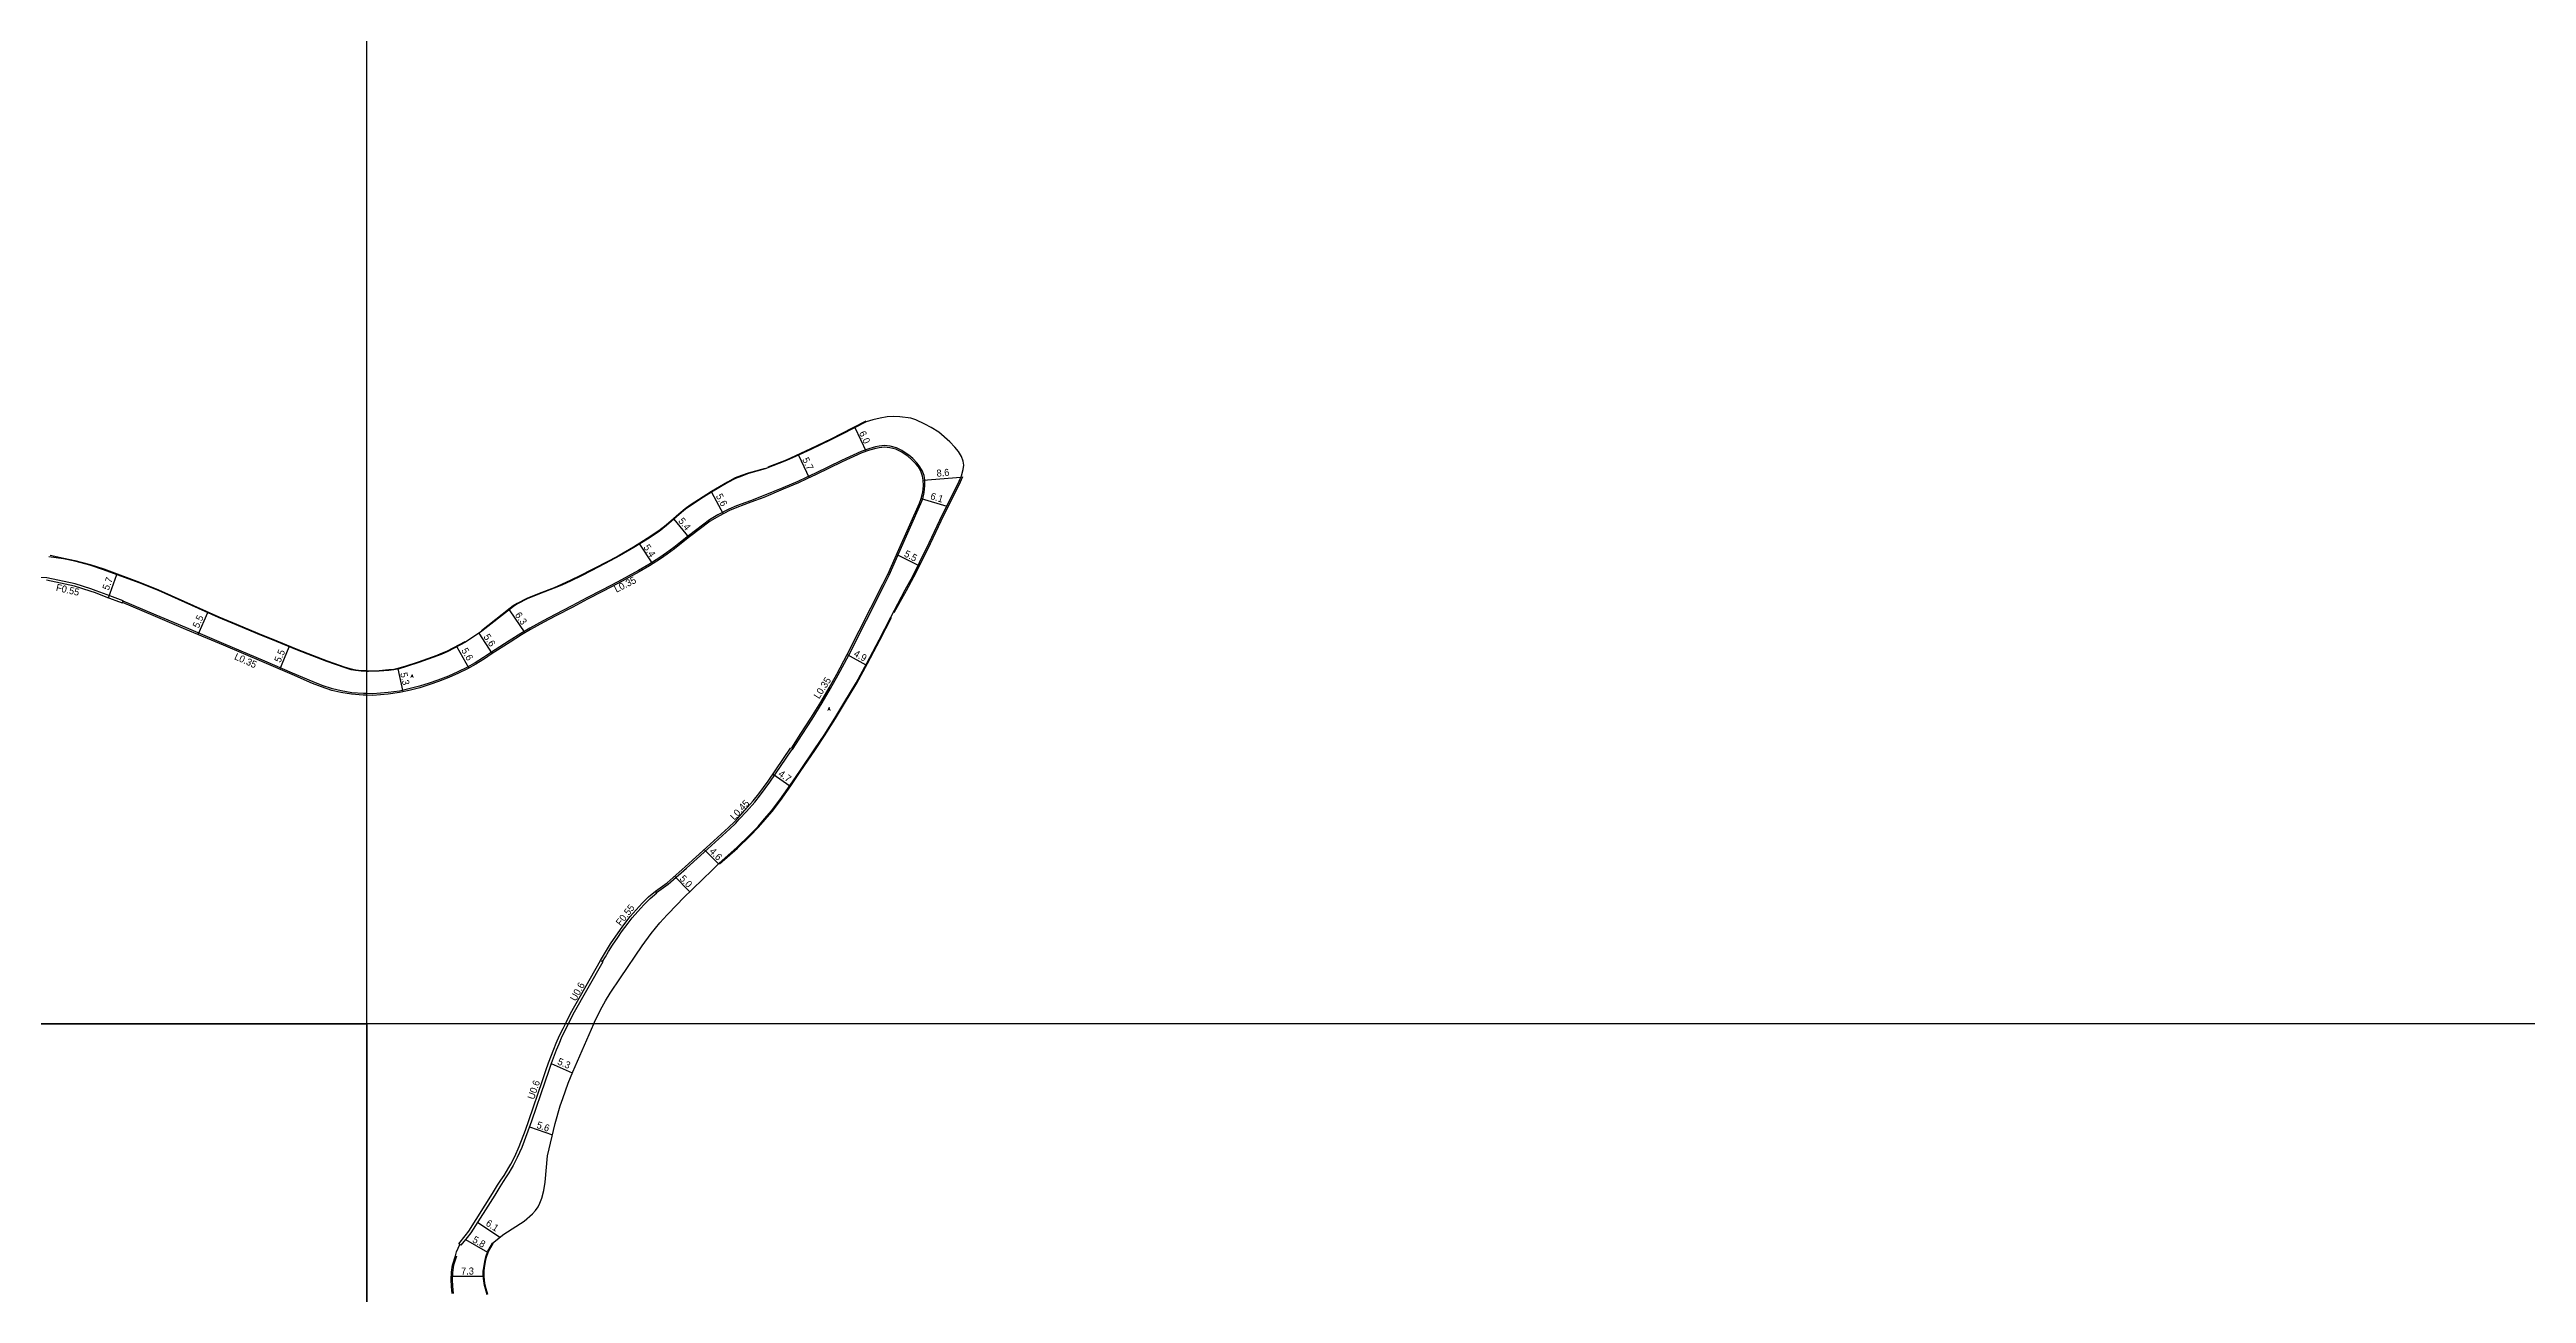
# Model space of a CAD drawing. Header units: metres. Extents: x -20000 to -16000, y -99000 to -96000.
# Drawn here: x -18472 to -17908, y -96661 to -96378 of the extents above; entities that cross this region are included whole.
import ezdxf

# ---------------------------------------------------------------- set-up
doc = ezdxf.new("R2010")
doc.units = ezdxf.units.M
doc.header["$LTSCALE"] = 2.5
for name, color, linetype in [('側溝・桝', 7, 'Continuous'), ('図郭', 7, 'Continuous'), ('幅員', 7, 'Continuous'), ('歩道・分離帯・安全施設', 7, 'Continuous'), ('舗装', 7, 'Continuous'), ('道路', 7, 'Continuous')]:
    doc.layers.add(name, color=color, linetype=linetype)
doc.styles.get("Standard").update_dxf_attribs({"font": ''})
doc.styles.add('YOKO_DECO', font='txt.shx', dxfattribs={"bigfont": 'extfont.shx'})
doc.styles.get('Standard').set_extended_font_data('@MS PGothic')

msp = doc.modelspace()

# ---------------------------------------------------------------- linework, layer by layer
at = {"layer": '側溝・桝'}
for points in [[(-18334.04, -96570.09), (-18331.4, -96568.21), (-18327.28, -96564.55), (-18322.41, -96560.14), (-18317.38, -96555.59), (-18315.99, -96554.32), (-18315.22, -96553.41), (-18313.62, -96551.65), (-18311.72, -96549.51), (-18310.4, -96547.87), (-18308.28, -96544.99), (-18303.26, -96537.56), (-18303.13, -96537.52), (-18300.89, -96534.1), (-18298.64, -96530.6), (-18296.39, -96526.92), (-18294.43, -96523.64), (-18292.7, -96520.54), (-18290.32, -96516.05), (-18282.25, -96500.05), (-18281.12, -96497.79), (-18278.57, -96492.12), (-18273.86, -96481.5), (-18273.47, -96480.41), (-18273.12, -96478.95), (-18272.97, -96477.39), (-18272.98, -96476.15), (-18273.14, -96475.13), (-18273.61, -96473.96), (-18274.24, -96472.89), (-18274.71, -96472.28), (-18275.73, -96471.24), (-18276.62, -96470.46), (-18278.23, -96469.43), (-18279.44, -96468.8), (-18280.91, -96468.45), (-18282.15, -96468.3), (-18283.4, -96468.43), (-18284.21, -96468.58), (-18285.7, -96469), (-18287.46, -96469.65), (-18291.99, -96471.69), (-18297.89, -96474.56), (-18299.98, -96475.57), (-18301.9, -96476.46), (-18305.33, -96477.92), (-18309.78, -96479.77), (-18312.69, -96480.85), (-18315.88, -96482.03), (-18317.58, -96482.75), (-18320.08, -96484.08), (-18322.02, -96485.19), (-18326.8, -96488.82), (-18328.99, -96490.59), (-18330.16, -96491.51), (-18331.81, -96492.7), (-18333.35, -96493.76), (-18335.84, -96495.37), (-18338.17, -96496.75), (-18342.87, -96499.32), (-18346.54, -96501.19), (-18349.95, -96502.97), (-18353.33, -96504.78), (-18357.16, -96506.74), (-18359.9, -96508.18), (-18362.91, -96509.85), (-18364.99, -96511.09), (-18367.59, -96512.77), (-18371.87, -96515.53), (-18373.43, -96516.54), (-18375.37, -96517.76), (-18377.27, -96518.84), (-18379.3, -96519.83), (-18381.45, -96520.8), (-18383.86, -96521.71), (-18385.8, -96522.41), (-18388.07, -96523.12), (-18390.45, -96523.73), (-18392.61, -96524.2), (-18395.18, -96524.53), (-18398.64, -96524.84), (-18400, -96524.8)], [(-18455.63, -96504.06), (-18455.48, -96503.67), (-18459.15, -96502.29), (-18461.63, -96501.35), (-18462.83, -96500.94), (-18466.41, -96499.78), (-18472.88, -96498.41), (-18478.1, -96498.22), (-18484.2, -96498.46), (-18489.06, -96498.73)], [(-18400, -96524.8), (-18400.81, -96524.78), (-18403.47, -96524.59), (-18405.85, -96524.16), (-18407.87, -96523.72), (-18410.2, -96522.95), (-18412.24, -96522.13), (-18416.91, -96520.14), (-18423.23, -96517.4), (-18432.55, -96513.46), (-18441.08, -96509.84), (-18447.97, -96506.94), (-18453.52, -96504.58), (-18455.5, -96503.73)], [(-18346.34, -96585.82), (-18345.68, -96584.72), (-18344.99, -96583.56), (-18344.08, -96582.1), (-18342.9, -96580.34), (-18342.03, -96579.05), (-18341.31, -96578.08), (-18340.54, -96577.09), (-18339.63, -96575.89), (-18338.29, -96574.4), (-18336.93, -96572.87), (-18335.51, -96571.48), (-18333.98, -96570.17), (-18334.32, -96569.77)], [(-18346.8, -96585.55), (-18346.28, -96585.86), (-18353.09, -96597.9), (-18354.13, -96599.96), (-18354.15, -96600)], [(-18354.15, -96600), (-18354.82, -96601.32), (-18355.61, -96602.93), (-18356.33, -96604.67), (-18356.91, -96606.02), (-18358.08, -96609.07), (-18358.69, -96610.84), (-18359.46, -96613.08), (-18362.54, -96622.22), (-18363.37, -96624.46), (-18364.77, -96628.15), (-18365.8, -96630.46), (-18366.73, -96632.29), (-18367.14, -96633.05), (-18367.7, -96633.98), (-18368.29, -96634.89), (-18369, -96635.95), (-18369.74, -96637.11), (-18370.91, -96639.01), (-18376.32, -96647.61), (-18377.17, -96648.65), (-18378.62, -96650.46), (-18378.83, -96650.29)]]:
    msp.add_lwpolyline(points, dxfattribs=at)
at = {"layer": '図郭'}
for points in [[(-19200, -96600), (-18400, -96600), (-18400, -96000), (-19200, -96000)], [(-18400, -96000), (-17600, -96000), (-17600, -96600), (-18400, -96600)], [(-19200, -97200), (-18400, -97200), (-18400, -96600), (-19200, -96600)], [(-18400, -97200), (-17600, -97200), (-17600, -96600), (-18400, -96600)]]:
    msp.add_lwpolyline(points, close=True, dxfattribs=at)
at = {"layer": '幅員'}
for points in [[(-18288.89, -96464.2), (-18286.36, -96469.62)], [(-18301.78, -96470.48), (-18299.28, -96475.62)], [(-18321.52, -96478.89), (-18318.87, -96483.83)], [(-18273.8, -96480.31), (-18267.97, -96482.11)], [(-18273.33, -96476.18), (-18264.76, -96475.48)], [(-18330.12, -96485.05), (-18326.74, -96489.22)], [(-18337.93, -96490.72), (-18335.02, -96495.26)], [(-18458.86, -96502.98), (-18456.91, -96497.68)], [(-18279.38, -96493.07), (-18274.49, -96495.52)], [(-18438.46, -96511.33), (-18436.23, -96506.35)], [(-18367.61, -96505.68), (-18364.08, -96510.96)], [(-18419.82, -96519.26), (-18417.69, -96514.14)], [(-18379.52, -96514.14), (-18376.79, -96518.97)], [(-18374.51, -96511.05), (-18371.5, -96515.71)], [(-18392.94, -96519.17), (-18391.8, -96524.39)], [(-18290.63, -96515.89), (-18286.38, -96518.22)], [(-18307.54, -96543.11), (-18303.72, -96545.79)], [(-18323.21, -96560.28), (-18319.98, -96563.6)], [(-18329.98, -96566.37), (-18326.49, -96569.95)], [(-18358.08, -96609.07), (-18353.24, -96611.17)], [(-18363.02, -96623.51), (-18357.76, -96625.28)], [(-18377.58, -96649.17), (-18372.55, -96652.04)], [(-18374.82, -96645.22), (-18369.71, -96648.57)], [(-18380.79, -96657.5), (-18373.51, -96657.48)]]:
    msp.add_lwpolyline(points, dxfattribs=at)
at = {"layer": '歩道・分離帯・安全施設'}
for points in [[(-18286.43, -96462.7), (-18292.01, -96465.65), (-18294.41, -96466.85), (-18299.01, -96469.04), (-18302.46, -96470.65), (-18304.54, -96471.6), (-18308.76, -96473.17)], [(-18309.36, -96473.5), (-18313.18, -96474.56), (-18314.73, -96475.1), (-18316.16, -96475.67), (-18317.91, -96476.59), (-18321.59, -96478.78), (-18323.42, -96479.93), (-18326.43, -96481.88), (-18327.56, -96482.71), (-18329.02, -96483.88), (-18330.21, -96484.95), (-18331.88, -96486.4), (-18333.57, -96487.72), (-18336.19, -96489.49), (-18339.29, -96491.4), (-18342.56, -96493.31), (-18344.72, -96494.47), (-18348.85, -96496.61), (-18351.39, -96497.91), (-18353.6, -96498.98), (-18355.68, -96499.94), (-18357.4, -96500.67), (-18360.76, -96501.96), (-18363.59, -96503.1), (-18365.76, -96504.23), (-18366.7, -96504.8), (-18367.41, -96505.36), (-18373.9, -96510.47)], [(-18279.95, -96506.3), (-18277.18, -96501.32), (-18275.46, -96498.18), (-18273.9, -96495.04), (-18271.73, -96490.59), (-18269.26, -96485.45), (-18264.86, -96476.53), (-18264.35, -96475.31)], [(-18472.12, -96493.29), (-18469.03, -96493.9), (-18466.5, -96494.47), (-18463.02, -96495.38), (-18459.89, -96496.4), (-18451.81, -96499.37), (-18447.43, -96501.15), (-18433.73, -96507.28), (-18429.67, -96509), (-18424.83, -96511.04), (-18420.52, -96512.77), (-18415.77, -96514.75), (-18409.05, -96517.32), (-18404.94, -96518.75), (-18403.56, -96519.18), (-18402.54, -96519.39), (-18401.3, -96519.53), (-18400, -96519.56)], [(-18319.71, -96563.6), (-18315.67, -96560.02), (-18312.76, -96557.19), (-18310.82, -96555.19), (-18309.34, -96553.5), (-18307.77, -96551.65), (-18305.83, -96549.1), (-18303.5, -96545.78), (-18301.34, -96542.59), (-18297.87, -96537.51), (-18295.8, -96534.37), (-18293.29, -96530.46), (-18291.26, -96527.08), (-18288.46, -96522.4), (-18286.01, -96517.93), (-18283.23, -96512.61), (-18280.55, -96507.46)], [(-18400, -96519.56), (-18399.64, -96519.57), (-18397.24, -96519.49), (-18395, -96519.31), (-18393.91, -96519.2), (-18392.67, -96518.94), (-18391.08, -96518.46), (-18388.25, -96517.53), (-18384, -96516), (-18383.18, -96515.69), (-18381.65, -96515.05), (-18377.62, -96512.95)], [(-18372.47, -96661.7), (-18372.87, -96660.34), (-18373.06, -96659.55), (-18373.25, -96658.5), (-18373.34, -96657.44), (-18373.34, -96656.33), (-18373.25, -96655.59), (-18373.02, -96654.17), (-18372.78, -96653.16), (-18372.31, -96651.89), (-18371.29, -96650.03)], [(-18379.63, -96652.92), (-18380.27, -96655.02), (-18380.52, -96656.63), (-18380.59, -96658.28), (-18380.55, -96659.8), (-18380.35, -96661.42)]]:
    msp.add_lwpolyline(points, dxfattribs=at)
at = {"layer": '道路'}
for points in [[(-18348.36, -96600), (-18348.19, -96599.61), (-18346.84, -96596.82), (-18345.65, -96594.77), (-18344.66, -96593.03), (-18342.27, -96589.5), (-18337.35, -96582.27), (-18335.26, -96579.44), (-18333.29, -96577.01), (-18331.66, -96575.21), (-18329.39, -96572.82), (-18328, -96571.42), (-18321.41, -96564.99), (-18319.8, -96563.42), (-18315.76, -96559.84), (-18312.87, -96557.03), (-18310.93, -96555.04), (-18309.46, -96553.35), (-18307.89, -96551.51), (-18305.96, -96548.98), (-18303.64, -96545.66), (-18301.48, -96542.47), (-18298.01, -96537.39), (-18295.94, -96534.26), (-18293.44, -96530.35), (-18291.41, -96526.98), (-18288.62, -96522.31), (-18286.16, -96517.84), (-18283.39, -96512.53), (-18280.71, -96507.37), (-18277.46, -96501.16), (-18275.74, -96498.03), (-18274.18, -96494.9), (-18272.02, -96490.45), (-18269.55, -96485.31), (-18265.15, -96476.4), (-18264.64, -96475.19), (-18264.26, -96473.75), (-18264.14, -96472.73), (-18264.23, -96471.83), (-18264.63, -96470.75), (-18265.32, -96469.61), (-18266.12, -96468.64), (-18267.29, -96467.42), (-18269.83, -96465.25), (-18271.52, -96464.16), (-18273, -96463.38), (-18275, -96462.46), (-18276.19, -96462.08), (-18278.64, -96461.75), (-18280.23, -96461.67), (-18281.55, -96461.75), (-18283.17, -96462.01), (-18284.82, -96462.4), (-18286.33, -96462.88), (-18291.95, -96465.77), (-18294.35, -96466.97), (-18298.96, -96469.16), (-18302.4, -96470.77), (-18304.49, -96471.72), (-18309.32, -96473.62), (-18313.14, -96474.68), (-18314.68, -96475.22), (-18316.11, -96475.79), (-18317.84, -96476.71), (-18321.52, -96478.89), (-18323.35, -96480.04), (-18326.36, -96481.99), (-18327.48, -96482.81), (-18328.94, -96483.98), (-18330.12, -96485.05), (-18331.8, -96486.51), (-18333.5, -96487.83), (-18336.12, -96489.6), (-18339.23, -96491.51), (-18342.5, -96493.43), (-18344.66, -96494.58), (-18348.79, -96496.73), (-18351.33, -96498.03), (-18353.54, -96499.1), (-18355.63, -96500.06), (-18357.35, -96500.79), (-18360.71, -96502.08), (-18363.54, -96503.22), (-18365.69, -96504.34), (-18366.62, -96504.91), (-18367.33, -96505.46), (-18373.82, -96510.58), (-18377.54, -96513.1), (-18381.58, -96515.21), (-18383.12, -96515.86), (-18383.94, -96516.16), (-18388.19, -96517.7), (-18391.03, -96518.63), (-18392.63, -96519.11), (-18393.88, -96519.37), (-18394.98, -96519.49), (-18397.23, -96519.67), (-18399.64, -96519.75), (-18400, -96519.74)], [(-18346.8, -96585.55), (-18346.13, -96584.45), (-18345.44, -96583.29), (-18344.52, -96581.82), (-18343.34, -96580.04), (-18342.46, -96578.74), (-18341.73, -96577.76), (-18340.96, -96576.77), (-18340.04, -96575.55), (-18338.68, -96574.05), (-18337.31, -96572.51), (-18335.87, -96571.09), (-18334.32, -96569.77), (-18331.67, -96567.88), (-18327.57, -96564.23), (-18322.7, -96559.82), (-18317.67, -96555.27), (-18316.3, -96554.02), (-18315.54, -96553.13), (-18313.94, -96551.37), (-18312.04, -96549.24), (-18310.74, -96547.61), (-18308.63, -96544.74), (-18303.53, -96537.19), (-18303.28, -96537.12), (-18301.18, -96533.91), (-18298.94, -96530.41), (-18296.69, -96526.74), (-18294.73, -96523.46), (-18293.01, -96520.37), (-18290.63, -96515.89), (-18282.56, -96499.89), (-18281.44, -96497.64), (-18278.89, -96491.97), (-18274.18, -96481.38), (-18273.8, -96480.31), (-18273.47, -96478.89), (-18273.32, -96477.37), (-18273.33, -96476.18), (-18273.48, -96475.22), (-18273.92, -96474.11), (-18274.53, -96473.09), (-18274.98, -96472.51), (-18275.97, -96471.5), (-18276.83, -96470.74), (-18278.4, -96469.73), (-18279.57, -96469.13), (-18280.97, -96468.79), (-18282.15, -96468.65), (-18283.35, -96468.77), (-18284.13, -96468.92), (-18285.6, -96469.34), (-18287.33, -96469.98), (-18291.84, -96472), (-18297.74, -96474.87), (-18299.83, -96475.89), (-18301.76, -96476.78), (-18305.2, -96478.24), (-18309.65, -96480.1), (-18312.57, -96481.17), (-18315.75, -96482.36), (-18317.43, -96483.06), (-18319.91, -96484.39), (-18321.82, -96485.49), (-18326.58, -96489.09), (-18328.77, -96490.86), (-18329.95, -96491.79), (-18331.61, -96492.99), (-18333.15, -96494.06), (-18335.66, -96495.66), (-18337.99, -96497.06), (-18342.7, -96499.63), (-18346.38, -96501.5), (-18349.79, -96503.28), (-18353.16, -96505.09), (-18357, -96507.05), (-18359.74, -96508.48), (-18362.73, -96510.15), (-18364.81, -96511.39), (-18367.4, -96513.06), (-18371.68, -96515.83), (-18373.24, -96516.83), (-18375.19, -96518.06), (-18377.11, -96519.15), (-18379.15, -96520.15), (-18381.32, -96521.12), (-18383.74, -96522.04), (-18385.69, -96522.75), (-18387.97, -96523.46), (-18390.37, -96524.07), (-18392.55, -96524.55), (-18395.14, -96524.88), (-18398.63, -96525.19), (-18400, -96525.15)], [(-18400, -96519.74), (-18401.31, -96519.7), (-18402.57, -96519.56), (-18403.6, -96519.35), (-18404.99, -96518.91), (-18409.11, -96517.48), (-18415.84, -96514.91), (-18420.59, -96512.94), (-18424.9, -96511.21), (-18429.74, -96509.16), (-18433.8, -96507.44), (-18447.49, -96501.31), (-18451.88, -96499.53), (-18459.95, -96496.56), (-18463.07, -96495.55), (-18466.54, -96494.64), (-18469.06, -96494.07), (-18472.43, -96493.6)], [(-18400, -96525.15), (-18400.83, -96525.13), (-18403.51, -96524.94), (-18405.92, -96524.5), (-18407.97, -96524.06), (-18410.32, -96523.28), (-18412.37, -96522.46), (-18417.05, -96520.46), (-18423.37, -96517.72), (-18432.69, -96513.78), (-18441.21, -96510.16), (-18448.11, -96507.26), (-18453.65, -96504.9), (-18455.63, -96504.06), (-18455.68, -96504.18), (-18459.34, -96502.8), (-18461.82, -96501.87), (-18463, -96501.46), (-18466.55, -96500.31), (-18472.95, -96498.96)], [(-18354.83, -96600), (-18354.67, -96599.69), (-18353.62, -96597.62), (-18346.8, -96585.55)], [(-18380.58, -96661.44), (-18380.78, -96659.82), (-18380.82, -96658.28), (-18380.75, -96656.61), (-18380.49, -96654.97), (-18379.85, -96652.85), (-18379.59, -96651.91), (-18378.83, -96650.29), (-18379.08, -96650.09), (-18377.64, -96648.27), (-18376.81, -96647.26), (-18371.42, -96638.69), (-18370.25, -96636.79), (-18369.5, -96635.62), (-18368.79, -96634.56), (-18368.21, -96633.66), (-18367.66, -96632.75), (-18367.26, -96632.01), (-18366.34, -96630.2), (-18365.32, -96627.92), (-18363.93, -96624.25), (-18363.11, -96622.02), (-18360.03, -96612.89), (-18359.25, -96610.65), (-18358.65, -96608.86), (-18357.46, -96605.79), (-18356.89, -96604.43), (-18356.15, -96602.69), (-18355.36, -96601.05), (-18354.83, -96600)], [(-18372.63, -96661.75), (-18373.03, -96660.39), (-18373.23, -96659.58), (-18373.41, -96658.53), (-18373.51, -96657.45), (-18373.51, -96656.32), (-18373.42, -96655.56), (-18373.18, -96654.13), (-18372.94, -96653.11), (-18372.46, -96651.82), (-18371.44, -96649.95), (-18368.87, -96647.89), (-18364.19, -96644.96), (-18362.31, -96643.32), (-18361.59, -96642.5), (-18361, -96641.68), (-18360.62, -96640.87), (-18360.19, -96639.7), (-18359.76, -96638.01), (-18359.41, -96636.07), (-18358.88, -96630.09), (-18357.16, -96622.74), (-18356.01, -96618.7), (-18355.38, -96616.99), (-18354.17, -96613.53), (-18353.14, -96610.95), (-18349.97, -96603.64), (-18348.36, -96600)]]:
    msp.add_lwpolyline(points, dxfattribs=at)

# ---------------------------------------------------------------- texts
at = {"layer": '側溝・桝'}
for s, rotation, p in [('F0.55', 346.883, (-18470.9, -96501.32)), ('L0.35', 27, (-18343.19, -96501.83)), ('L0.35', 335.803, (-18430.33, -96516.91)), ('L0.35', 57.2279, (-18297.07, -96526.12)), ('L0.45', 47.0155, (-18316.35, -96553.73)), ('F0.55', 52, (-18342.23, -96577.82)), ('U0.6', 60.9414, (-18352.46, -96594.99)), ('U0.6', 71, (-18361.99, -96617.38))]:
    msp.add_text(s, height=1.6, rotation=rotation, dxfattribs=at).set_placement(p)
at = {"layer": '幅員'}
for s, rotation, p in [('6.0', 295, (-18288.02, -96465.42)), ('5.7', 296, (-18300.95, -96471.46)), ('8.6', 5, (-18270.24, -96475.4)), ('5.6', 298, (-18320.62, -96479.76)), ('6.1', 343, (-18271.85, -96480.46)), ('5.4', 309, (-18329.22, -96485.52)), ('5.4', 303, (-18337.12, -96491.45)), ('5.5', 333, (-18277.85, -96493.46)), ('5.7', 70, (-18458.79, -96501.36)), ('5.5', 66, (-18438.31, -96510.01)), ('6.3', 304, (-18366.38, -96506.88)), ('5.5', 67, (-18419.71, -96517.85)), ('5.6', 300, (-18378.56, -96514.94)), ('5.6', 303, (-18373.53, -96511.83)), ('5.3', 282, (-18392.43, -96520.14)), ('4.9', 331, (-18289.32, -96516.15)), ('4.7', 325, (-18306.48, -96543.41)), ('4.6', 314, (-18322.15, -96560.85)), ('5.0', 314, (-18328.94, -96567.05)), ('5.3', 337, (-18356.77, -96609.18)), ('5.6', 341, (-18361.51, -96623.68)), ('5.8', 330, (-18376.13, -96649.63)), ('6.1', 327, (-18373.09, -96645.83))]:
    msp.add_text(s, height=1.6, rotation=rotation, dxfattribs=at).set_placement(p)
msp.add_text('7.3', height=1.6, dxfattribs=at).set_placement((-18378.56, -96657.12))
at = {"layer": '舗装', "style": 'YOKO_DECO'}
for p in [(-18390.01, -96521.15, 284.87), (-18295.09, -96528.64, 287.82)]:
    msp.add_text('A', height=0.75, dxfattribs=at).set_placement(p)

doc.saveas('drawing.dxf')
